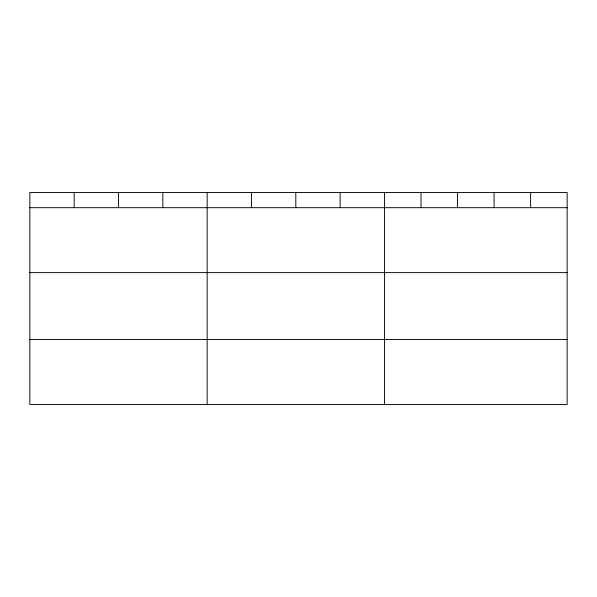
<?xml version="1.0" encoding="UTF-8"?>
<svg xmlns="http://www.w3.org/2000/svg" width="597" height="597" viewBox="0 0 597 597"><rect width="100%" height="100%" fill="white"/><g stroke="black" fill="none" stroke-linecap="round" stroke-linejoin="round"><path stroke-width="0.9" d="M567.15 272.62L567.15 192.555L29.85 192.555L29.85 404.445L567.15 404.445L567.15 272.62L29.85 272.62M29.85 207.689L567.15 207.689M29.85 339.514L567.15 339.514M530.614 192.555L530.614 207.689M494.077 192.555L494.077 207.689M457.541 192.555L457.541 207.689M421.004 192.555L421.004 207.689M384.468 192.555L384.468 404.445M340.141 192.555L340.141 207.689M295.813 192.555L295.813 207.689M251.486 192.555L251.486 207.689M207.159 192.555L207.159 404.445M162.832 192.555L162.832 207.689M118.505 192.555L118.505 207.689M74.177 192.555L74.177 207.689"/></g></svg>
